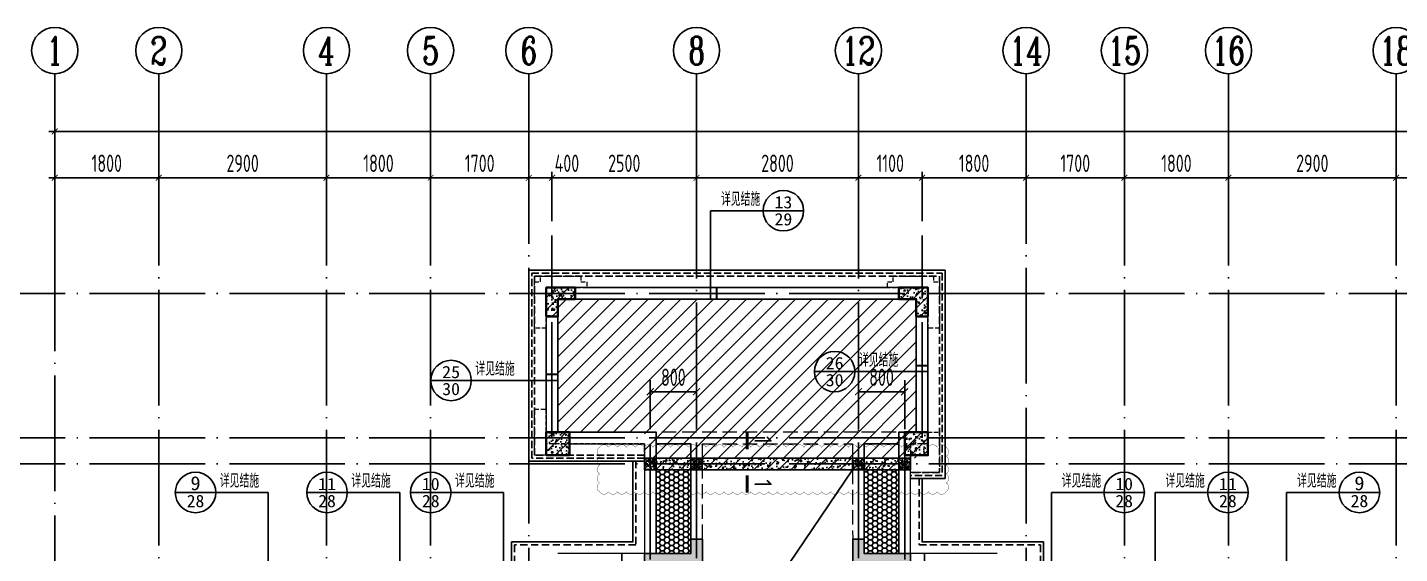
# Model space of a CAD drawing. Extents: x -668857 to 185752, y -270966 to 286822.
# Drawn here: x -205563 to -181832, y 137291 to 146391 of the extents above; entities that cross this region are included whole.
import ezdxf
from ezdxf.enums import TextEntityAlignment as Align

# ---------------------------------------------------------------- set-up
doc = ezdxf.new("R2010")
doc.units = 0
doc.header["$LTSCALE"] = 1000
for name, pattern in [('__DASH', [0.35, 0.25, -0.1]), ('DASH', [0.35, 0.25, -0.1]), ('DOTE', [2.42, 2, -0.2, 0.02, -0.2]), ('HIDDEN', [0.375, 0.25, -0.125])]:
    doc.linetypes.add(name, pattern=pattern)
doc.layers.get('0').update_dxf_attribs({"linetype": 'CONTINUOUS'})
doc.layers.get('DEFPOINTS').update_dxf_attribs({"linetype": 'CONTINUOUS'})
for name, color, linetype in [('A-AXIS', 1, 'CONTINUOUS'), ('A-DOTE', 10, 'DOTE'), ('AXIS_NUM', 7, 'CONTINUOUS'), ('DIM_IDEN', 67, 'CONTINUOUS'), ('HATCH', 8, 'CONTINUOUS'), ('PUB_TEXT', 2, 'CONTINUOUS'), ('ROOF', 183, 'CONTINUOUS'), ('S-B板填充', 251, 'CONTINUOUS'), ('S-B板边线', 2, 'CONTINUOUS'), ('S-B板配筋号', 7, 'CONTINUOUS'), ('S-L主梁线', 4, 'DASH'), ('S-Q墙填充', 252, 'CONTINUOUS'), ('S-Q墙实线', 6, 'CONTINUOUS'), ('S-Q墙标注', 3, 'CONTINUOUS'), ('S-Y一般标注', 3, 'CONTINUOUS'), ('S-Z柱填充', 252, 'CONTINUOUS'), ('S-Z柱实线', 6, 'CONTINUOUS'), ('S-构造柱', 212, 'CONTINUOUS'), ('THICK', 6, 'CONTINUOUS'), ('看线', 251, 'CONTINUOUS')]:
    doc.layers.add(name, color=color, linetype=linetype)
doc.layers.add('审图修改', color=2, linetype='CONTINUOUS', plot=False)
doc.layers.add('配箍校核', color=34, linetype='CONTINUOUS', plot=False)
doc.layers.add('平面-看线', color=45, linetype='CONTINUOUS', lineweight=15)
doc.styles.add('_TCH_AXIS', font='COMPLEX', dxfattribs={"bigfont": 'GBCBIG'})
doc.styles.add('_TCH_LABEL', font='simhei.ttf')
doc.styles.add('TSSD_Axis', font='complex.shx', dxfattribs={"width": 0.7, "bigfont": 'hztxt.shx'})
doc.styles.add('TSSD_DIMENSION', font='Tssdeng.shx', dxfattribs={"width": 0.7, "bigfont": 'tssdchn.shx'})
doc.styles.add('TSSD_Label', font='Tssdeng.shx', dxfattribs={"width": 0.7, "bigfont": 'hztxt.shx'})
doc.styles.add('TSSD_REIN', font='tssdeng.shx', dxfattribs={"width": 0.7, "height": 300, "bigfont": 'tssdchn.shx'})
doc.styles.add('结构文字', font='zstxt.shx', dxfattribs={"width": 0.7, "bigfont": 'zshz.shx'})
doc.dimstyles.new('STRUCK', dxfattribs={"dimtxt": 400, "dimasz": 121, "dimexe": 200, "dimexo": 150, "dimgap": 115, "dimtad": 1, "dimdec": 0, "dimdsep": 46, "dimtxsty": '结构文字', "dimblk": 'ARCHTICK', "dimcen": 400, "dimclrd": 3, "dimclre": 3, "dimclrt": 7, "dimadec": 0, "dimazin": 0, "dimtfac": 1, "dimtdec": 0, "dimtix": 1, "dimtmove": 2, "dimatfit": 3, "dimldrblk": '_DIMX', "dimfxl": 1, "dimtolj": 1, "dimtzin": 0, "dimarcsym": 0})
doc.dimstyles.new('TSSD_100_100', dxfattribs={"dimtxt": 300, "dimasz": 100, "dimexe": 100, "dimexo": 250, "dimgap": 100, "dimtad": 1, "dimdec": 0, "dimzin": 0, "dimdsep": 46, "dimtxsty": 'TSSD_DIMENSION', "dimblk": 'ARCHTICK', "dimcen": 0, "dimdle": 100, "dimclrt": 7, "dimadec": 0, "dimazin": 0, "dimtfac": 1, "dimtdec": 0, "dimtix": 1, "dimtmove": 2, "dimatfit": 3, "dimldrblk": 'ARCHTICK', "dimfxl": 1, "dimtolj": 1, "dimtzin": 0, "dimarcsym": 0})
pattern_1 = [(50, (46738.58, -83346.06), (215.17805, -18.82564), [22.5, -247.5]), (355, (46738.58, -83346.06), (-41.6254, 225.65764), [18, -198]), (100.4514, (46756.5, -83347.63), (173.55281, 206.83186), [19.12206, -210.34263]), (46.1842, (46738.58, -83286.06), (320.1723, -49.6557), [33.75, -371.25]), (96.6356, (46765.26, -83290.2), (280.3988, 292.23536), [28.6831, -315.5139]), (351.1842, (46738.58, -83286.06), (280.3986, 292.2356), [27, -297]), (21, (46768.58, -83301.06), (179.07212, -120.78567), [22.5, -247.5]), (326, (46768.58, -83301.06), (72.9946, 217.545), [18, -198]), (71.4514, (46783.5, -83311.13), (252.0668, 96.75915), [19.12206, -210.34263]), (37.5, (46738.58, -83346.06), (3.647957, 99.868156), [0, -195.6, 0, -201, 0, -198.75]), (7.5, (46738.58, -83346.06), (78.92086, 118.32351), [0, -114.6, 0, -191.1, 0, -75.75]), (327.5, (46671.68, -83346.06), (160.14673, -6.76646), [0, -75, 0, -234, 0, -310.5]), (317.5, (46641.68, -83346.06), (174.95585, 30.0315), [0, -97.5, 0, -155.4, 0, -220.5]), (45, (46738.58, -83346.06), (-106.06602, 106.06602), [])]

# ---------------------------------------------------------------- blocks, each defined once
blk = doc.blocks.new('ts_axno')
at = {"color": 0, "linetype": 'ByBlock', "lineweight": -2}
blk.add_circle((0, 0), 0.5, dxfattribs=at)
at = {"color": 0, "linetype": 'ByBlock', "lineweight": -2, "style": 'TSSD_Axis', "width": 0.7}
blk.add_attdef('A', text='', height=0.6, dxfattribs=at).set_placement((0, 0), align=Align.MIDDLE_CENTER)
blk = doc.blocks.new('_ArchTick')
at = {"color": 0, "linetype": 'ByBlock', "const_width": 0.15}
blk.add_lwpolyline([(-0.5, -0.5), (0.5, 0.5)], dxfattribs=at)
blk = doc.blocks.new('*D83')
at = {"layer": 'DEFPOINTS', "color": 0, "transparency": 16777216}
for p in [(6400, 22100), (4600, 21100), (6400, 21100)]:
    blk.add_point(p, dxfattribs=at)
at = {"layer": 'S-Y一般标注', "color": 0, "lineweight": -2, "transparency": 16777216}
for p, q in [((4500, 22100), (6500, 22100)), ((4600, 21350), (4600, 22200)), ((6400, 21350), (6400, 22200))]:
    blk.add_line(p, q, dxfattribs=at)
at = {"layer": 'S-Y一般标注', "color": 0, "lineweight": -2, "transparency": 16777216, "xscale": 100, "yscale": 100, "zscale": 100, "rotation": 180}
blk.add_blockref('_ArchTick', (4600, 22100), dxfattribs=at)
at = {"layer": 'S-Y一般标注', "color": 0, "lineweight": -2, "transparency": 16777216, "xscale": 100, "yscale": 100, "zscale": 100}
blk.add_blockref('_ArchTick', (6400, 22100), dxfattribs=at)
at = {"layer": 'S-Y一般标注', "color": 7, "transparency": 16777216, "insert": (5500, 22350), "char_height": 300, "attachment_point": 5, "style": 'TSSD_DIMENSION'}
blk.add_mtext('\\A1;1800', dxfattribs=at)
blk = doc.blocks.new('*D84')
at = {"layer": 'DEFPOINTS', "color": 0, "transparency": 16777216}
for p in [(9300, 22100), (6400, 21100), (9300, 21100)]:
    blk.add_point(p, dxfattribs=at)
at = {"layer": 'S-Y一般标注', "color": 0, "lineweight": -2, "transparency": 16777216}
for p, q in [((6300, 22100), (9400, 22100)), ((6400, 21350), (6400, 22200)), ((9300, 21350), (9300, 22200))]:
    blk.add_line(p, q, dxfattribs=at)
at = {"layer": 'S-Y一般标注', "color": 0, "lineweight": -2, "transparency": 16777216, "xscale": 100, "yscale": 100, "zscale": 100, "rotation": 180}
blk.add_blockref('_ArchTick', (6400, 22100), dxfattribs=at)
at = {"layer": 'S-Y一般标注', "color": 0, "lineweight": -2, "transparency": 16777216, "xscale": 100, "yscale": 100, "zscale": 100}
blk.add_blockref('_ArchTick', (9300, 22100), dxfattribs=at)
at = {"layer": 'S-Y一般标注', "color": 7, "transparency": 16777216, "insert": (7850, 22350), "char_height": 300, "attachment_point": 5, "style": 'TSSD_DIMENSION'}
blk.add_mtext('\\A1;2900', dxfattribs=at)
blk = doc.blocks.new('*D85')
at = {"layer": 'DEFPOINTS', "color": 0, "transparency": 16777216}
for p in [(11100, 22100), (9300, 21100), (11100, 21100)]:
    blk.add_point(p, dxfattribs=at)
at = {"layer": 'S-Y一般标注', "color": 0, "lineweight": -2, "transparency": 16777216}
for p, q in [((9200, 22100), (11200, 22100)), ((9300, 21350), (9300, 22200)), ((11100, 21350), (11100, 22200))]:
    blk.add_line(p, q, dxfattribs=at)
at = {"layer": 'S-Y一般标注', "color": 0, "lineweight": -2, "transparency": 16777216, "xscale": 100, "yscale": 100, "zscale": 100, "rotation": 180}
blk.add_blockref('_ArchTick', (9300, 22100), dxfattribs=at)
at = {"layer": 'S-Y一般标注', "color": 0, "lineweight": -2, "transparency": 16777216, "xscale": 100, "yscale": 100, "zscale": 100}
blk.add_blockref('_ArchTick', (11100, 22100), dxfattribs=at)
at = {"layer": 'S-Y一般标注', "color": 7, "transparency": 16777216, "insert": (10200, 22350), "char_height": 300, "attachment_point": 5, "style": 'TSSD_DIMENSION'}
blk.add_mtext('\\A1;1800', dxfattribs=at)
blk = doc.blocks.new('*D86')
at = {"layer": 'DEFPOINTS', "color": 0, "transparency": 16777216}
for p in [(12800, 22100), (11100, 21100), (12800, 21100)]:
    blk.add_point(p, dxfattribs=at)
at = {"layer": 'S-Y一般标注', "color": 0, "lineweight": -2, "transparency": 16777216}
for p, q in [((11000, 22100), (12900, 22100)), ((11100, 21350), (11100, 22200)), ((12800, 21350), (12800, 22200))]:
    blk.add_line(p, q, dxfattribs=at)
at = {"layer": 'S-Y一般标注', "color": 0, "lineweight": -2, "transparency": 16777216, "xscale": 100, "yscale": 100, "zscale": 100, "rotation": 180}
blk.add_blockref('_ArchTick', (11100, 22100), dxfattribs=at)
at = {"layer": 'S-Y一般标注', "color": 0, "lineweight": -2, "transparency": 16777216, "xscale": 100, "yscale": 100, "zscale": 100}
blk.add_blockref('_ArchTick', (12800, 22100), dxfattribs=at)
at = {"layer": 'S-Y一般标注', "color": 7, "transparency": 16777216, "insert": (11950, 22350), "char_height": 300, "attachment_point": 5, "style": 'TSSD_DIMENSION'}
blk.add_mtext('\\A1;1700', dxfattribs=at)
blk = doc.blocks.new('*D87')
at = {"layer": 'DEFPOINTS', "color": 0, "transparency": 16777216}
for p in [(13200, 22100), (12800, 21100), (13200, 21100)]:
    blk.add_point(p, dxfattribs=at)
at = {"layer": 'S-Y一般标注', "color": 0, "lineweight": -2, "transparency": 16777216}
for p, q in [((12700, 22100), (13300, 22100)), ((12800, 21350), (12800, 22200)), ((13200, 21350), (13200, 22200))]:
    blk.add_line(p, q, dxfattribs=at)
at = {"layer": 'S-Y一般标注', "color": 0, "lineweight": -2, "transparency": 16777216, "xscale": 100, "yscale": 100, "zscale": 100, "rotation": 180}
blk.add_blockref('_ArchTick', (12800, 22100), dxfattribs=at)
at = {"layer": 'S-Y一般标注', "color": 0, "lineweight": -2, "transparency": 16777216, "xscale": 100, "yscale": 100, "zscale": 100}
blk.add_blockref('_ArchTick', (13200, 22100), dxfattribs=at)
at = {"layer": 'S-Y一般标注', "color": 7, "transparency": 16777216, "insert": (13458, 22350), "char_height": 300, "attachment_point": 5, "style": 'TSSD_DIMENSION'}
blk.add_mtext('\\A1;400', dxfattribs=at)
blk = doc.blocks.new('*D88')
at = {"layer": 'DEFPOINTS', "color": 0, "transparency": 16777216}
for p in [(18500, 22100), (15700, 21100), (18500, 21100)]:
    blk.add_point(p, dxfattribs=at)
at = {"layer": 'S-Y一般标注', "color": 0, "lineweight": -2, "transparency": 16777216}
for p, q in [((15600, 22100), (18600, 22100)), ((15700, 21350), (15700, 22200)), ((18500, 21350), (18500, 22200))]:
    blk.add_line(p, q, dxfattribs=at)
at = {"layer": 'S-Y一般标注', "color": 0, "lineweight": -2, "transparency": 16777216, "xscale": 100, "yscale": 100, "zscale": 100, "rotation": 180}
blk.add_blockref('_ArchTick', (15700, 22100), dxfattribs=at)
at = {"layer": 'S-Y一般标注', "color": 0, "lineweight": -2, "transparency": 16777216, "xscale": 100, "yscale": 100, "zscale": 100}
blk.add_blockref('_ArchTick', (18500, 22100), dxfattribs=at)
at = {"layer": 'S-Y一般标注', "color": 7, "transparency": 16777216, "insert": (17100, 22350), "char_height": 300, "attachment_point": 5, "style": 'TSSD_DIMENSION'}
blk.add_mtext('\\A1;2800', dxfattribs=at)
blk = doc.blocks.new('*D89')
at = {"layer": 'DEFPOINTS', "color": 0, "transparency": 16777216}
for p in [(19600, 22100), (18500, 21100), (19600, 21100)]:
    blk.add_point(p, dxfattribs=at)
at = {"layer": 'S-Y一般标注', "color": 0, "lineweight": -2, "transparency": 16777216}
for p, q in [((18400, 22100), (19700, 22100)), ((18500, 21350), (18500, 22200)), ((19600, 21350), (19600, 22200))]:
    blk.add_line(p, q, dxfattribs=at)
at = {"layer": 'S-Y一般标注', "color": 0, "lineweight": -2, "transparency": 16777216, "xscale": 100, "yscale": 100, "zscale": 100, "rotation": 180}
blk.add_blockref('_ArchTick', (18500, 22100), dxfattribs=at)
at = {"layer": 'S-Y一般标注', "color": 0, "lineweight": -2, "transparency": 16777216, "xscale": 100, "yscale": 100, "zscale": 100}
blk.add_blockref('_ArchTick', (19600, 22100), dxfattribs=at)
at = {"layer": 'S-Y一般标注', "color": 7, "transparency": 16777216, "insert": (19050, 22350), "char_height": 300, "attachment_point": 5, "style": 'TSSD_DIMENSION'}
blk.add_mtext('\\A1;1100', dxfattribs=at)
blk = doc.blocks.new('*D90')
at = {"layer": 'DEFPOINTS', "color": 0, "transparency": 16777216}
for p in [(23100, 22100), (21400, 21100), (23100, 21100)]:
    blk.add_point(p, dxfattribs=at)
at = {"layer": 'S-Y一般标注', "color": 0, "lineweight": -2, "transparency": 16777216}
for p, q in [((21300, 22100), (23200, 22100)), ((21400, 21350), (21400, 22200)), ((23100, 21350), (23100, 22200))]:
    blk.add_line(p, q, dxfattribs=at)
at = {"layer": 'S-Y一般标注', "color": 0, "lineweight": -2, "transparency": 16777216, "xscale": 100, "yscale": 100, "zscale": 100, "rotation": 180}
blk.add_blockref('_ArchTick', (21400, 22100), dxfattribs=at)
at = {"layer": 'S-Y一般标注', "color": 0, "lineweight": -2, "transparency": 16777216, "xscale": 100, "yscale": 100, "zscale": 100}
blk.add_blockref('_ArchTick', (23100, 22100), dxfattribs=at)
at = {"layer": 'S-Y一般标注', "color": 7, "transparency": 16777216, "insert": (22250, 22350), "char_height": 300, "attachment_point": 5, "style": 'TSSD_DIMENSION'}
blk.add_mtext('\\A1;1700', dxfattribs=at)
blk = doc.blocks.new('*D91')
at = {"layer": 'DEFPOINTS', "color": 0, "transparency": 16777216}
for p in [(24900, 22100), (23100, 21100), (24900, 21100)]:
    blk.add_point(p, dxfattribs=at)
at = {"layer": 'S-Y一般标注', "color": 0, "lineweight": -2, "transparency": 16777216}
for p, q in [((23000, 22100), (25000, 22100)), ((23100, 21350), (23100, 22200)), ((24900, 21350), (24900, 22200))]:
    blk.add_line(p, q, dxfattribs=at)
at = {"layer": 'S-Y一般标注', "color": 0, "lineweight": -2, "transparency": 16777216, "xscale": 100, "yscale": 100, "zscale": 100, "rotation": 180}
blk.add_blockref('_ArchTick', (23100, 22100), dxfattribs=at)
at = {"layer": 'S-Y一般标注', "color": 0, "lineweight": -2, "transparency": 16777216, "xscale": 100, "yscale": 100, "zscale": 100}
blk.add_blockref('_ArchTick', (24900, 22100), dxfattribs=at)
at = {"layer": 'S-Y一般标注', "color": 7, "transparency": 16777216, "insert": (24000, 22350), "char_height": 300, "attachment_point": 5, "style": 'TSSD_DIMENSION'}
blk.add_mtext('\\A1;1800', dxfattribs=at)
blk = doc.blocks.new('*D92')
at = {"layer": 'DEFPOINTS', "color": 0, "transparency": 16777216}
for p in [(27800, 22100), (24900, 21100), (27800, 21100)]:
    blk.add_point(p, dxfattribs=at)
at = {"layer": 'S-Y一般标注', "color": 0, "lineweight": -2, "transparency": 16777216}
for p, q in [((24800, 22100), (27900, 22100)), ((24900, 21350), (24900, 22200)), ((27800, 21350), (27800, 22200))]:
    blk.add_line(p, q, dxfattribs=at)
at = {"layer": 'S-Y一般标注', "color": 0, "lineweight": -2, "transparency": 16777216, "xscale": 100, "yscale": 100, "zscale": 100, "rotation": 180}
blk.add_blockref('_ArchTick', (24900, 22100), dxfattribs=at)
at = {"layer": 'S-Y一般标注', "color": 0, "lineweight": -2, "transparency": 16777216, "xscale": 100, "yscale": 100, "zscale": 100}
blk.add_blockref('_ArchTick', (27800, 22100), dxfattribs=at)
at = {"layer": 'S-Y一般标注', "color": 7, "transparency": 16777216, "insert": (26350, 22350), "char_height": 300, "attachment_point": 5, "style": 'TSSD_DIMENSION'}
blk.add_mtext('\\A1;2900', dxfattribs=at)
blk = doc.blocks.new('*D93')
at = {"layer": 'DEFPOINTS', "color": 0, "transparency": 16777216}
for p in [(29600, 22100), (27800, 21100), (29600, 21100)]:
    blk.add_point(p, dxfattribs=at)
at = {"layer": 'S-Y一般标注', "color": 0, "lineweight": -2, "transparency": 16777216}
for p, q in [((27700, 22100), (29700, 22100)), ((27800, 21350), (27800, 22200)), ((29600, 21350), (29600, 22200))]:
    blk.add_line(p, q, dxfattribs=at)
at = {"layer": 'S-Y一般标注', "color": 0, "lineweight": -2, "transparency": 16777216, "xscale": 100, "yscale": 100, "zscale": 100, "rotation": 180}
blk.add_blockref('_ArchTick', (27800, 22100), dxfattribs=at)
at = {"layer": 'S-Y一般标注', "color": 0, "lineweight": -2, "transparency": 16777216, "xscale": 100, "yscale": 100, "zscale": 100}
blk.add_blockref('_ArchTick', (29600, 22100), dxfattribs=at)
at = {"layer": 'S-Y一般标注', "color": 7, "transparency": 16777216, "insert": (28700, 22350), "char_height": 300, "attachment_point": 5, "style": 'TSSD_DIMENSION'}
blk.add_mtext('\\A1;1800', dxfattribs=at)
blk = doc.blocks.new('*D105')
at = {"layer": 'DEFPOINTS', "color": 0, "transparency": 16777216}
for p in [(54600, 22900), (4600, 21100), (54600, 21100)]:
    blk.add_point(p, dxfattribs=at)
at = {"layer": 'S-Y一般标注', "color": 0, "lineweight": -2, "transparency": 16777216}
for p, q in [((4500, 22900), (54700, 22900)), ((4600, 21350), (4600, 23000)), ((54600, 21350), (54600, 23000))]:
    blk.add_line(p, q, dxfattribs=at)
at = {"layer": 'S-Y一般标注', "color": 0, "lineweight": -2, "transparency": 16777216, "xscale": 100, "yscale": 100, "zscale": 100, "rotation": 180}
blk.add_blockref('_ArchTick', (4600, 22900), dxfattribs=at)
at = {"layer": 'S-Y一般标注', "color": 0, "lineweight": -2, "transparency": 16777216, "xscale": 100, "yscale": 100, "zscale": 100}
blk.add_blockref('_ArchTick', (54600, 22900), dxfattribs=at)
at = {"layer": 'S-Y一般标注', "color": 7, "transparency": 16777216, "insert": (29600, 23150), "char_height": 300, "attachment_point": 5, "style": 'TSSD_DIMENSION'}
blk.add_mtext('\\A1;50000', dxfattribs=at)
blk = doc.blocks.new('*D118')
at = {"layer": 'DEFPOINTS', "color": 0, "transparency": 16777216}
for p in [(15700, 22100), (13200, 21100), (15700, 21100)]:
    blk.add_point(p, dxfattribs=at)
at = {"layer": 'S-Y一般标注', "color": 0, "lineweight": -2, "transparency": 16777216}
for p, q in [((13100, 22100), (15800, 22100)), ((13200, 21350), (13200, 22200)), ((15700, 21350), (15700, 22200))]:
    blk.add_line(p, q, dxfattribs=at)
at = {"layer": 'S-Y一般标注', "color": 0, "lineweight": -2, "transparency": 16777216, "xscale": 100, "yscale": 100, "zscale": 100, "rotation": 180}
blk.add_blockref('_ArchTick', (13200, 22100), dxfattribs=at)
at = {"layer": 'S-Y一般标注', "color": 0, "lineweight": -2, "transparency": 16777216, "xscale": 100, "yscale": 100, "zscale": 100}
blk.add_blockref('_ArchTick', (15700, 22100), dxfattribs=at)
at = {"layer": 'S-Y一般标注', "color": 7, "transparency": 16777216, "insert": (14450, 22350), "char_height": 300, "attachment_point": 5, "style": 'TSSD_DIMENSION'}
blk.add_mtext('\\A1;2500', dxfattribs=at)
blk = doc.blocks.new('*D119')
at = {"layer": 'DEFPOINTS', "color": 0, "transparency": 16777216}
for p in [(21400, 22100), (19600, 21100), (21400, 21100)]:
    blk.add_point(p, dxfattribs=at)
at = {"layer": 'S-Y一般标注', "color": 0, "lineweight": -2, "transparency": 16777216}
for p, q in [((19500, 22100), (21500, 22100)), ((19600, 21350), (19600, 22200)), ((21400, 21350), (21400, 22200))]:
    blk.add_line(p, q, dxfattribs=at)
at = {"layer": 'S-Y一般标注', "color": 0, "lineweight": -2, "transparency": 16777216, "xscale": 100, "yscale": 100, "zscale": 100, "rotation": 180}
blk.add_blockref('_ArchTick', (19600, 22100), dxfattribs=at)
at = {"layer": 'S-Y一般标注', "color": 0, "lineweight": -2, "transparency": 16777216, "xscale": 100, "yscale": 100, "zscale": 100}
blk.add_blockref('_ArchTick', (21400, 22100), dxfattribs=at)
at = {"layer": 'S-Y一般标注', "color": 7, "transparency": 16777216, "insert": (20500, 22350), "char_height": 300, "attachment_point": 5, "style": 'TSSD_DIMENSION'}
blk.add_mtext('\\A1;1800', dxfattribs=at)
blk = doc.blocks.new('20210729.03492876')
at = {"layer": 'ROOF', "ltscale": 0.8}
for points in [[(10500, 13200), (8500, 13200), (8500, 16500), (15700, 16500), (15700, 12900), (15100, 12900)], [(10700, 13250), (10700, 13700), (9000, 13700), (9000, 16000), (15200, 16000), (15200, 13700), (14900, 13700), (14900, 13250)]]:
    blk.add_lwpolyline(points, dxfattribs=at)
at = {"layer": 'ROOF', "linetype": '__DASH', "ltscale": 0.5}
for points in [[(10500, 13250), (8550, 13250), (8550, 16450), (15650, 16450), (15650, 12950), (15100, 12950)], [(10500, 13300), (8600, 13300), (8600, 16400), (15600, 16400), (15600, 13000), (15100, 13000)]]:
    blk.add_lwpolyline(points, dxfattribs=at)
at = {"layer": '平面-看线', "linetype": 'DASH', "ltscale": 0.3}
for points in [[(10500, 13250), (10500, 13500), (9200, 13500), (9200, 13300), (8600, 13300), (8600, 14100), (8800, 14100), (8800, 15500), (8600, 15500), (8600, 16300), (8700, 16300), (8700, 16400), (8990, 16400), (8990, 16400), (9110, 16400), (9110, 16400), (9400, 16400), (9400, 16300), (9500, 16300), (9500, 16200), (14700, 16200), (14700, 16300), (14800, 16300), (14800, 16400), (15090, 16400), (15090, 16400), (15210, 16400), (15210, 16400), (15500, 16400), (15500, 16300), (15600, 16300), (15600, 15500), (15400, 15500), (15400, 13700), (15600, 13700), (15600, 13000), (15100, 13000)], [(10500, 13250), (10500, 13500), (8800, 13500), (8800, 16200), (15400, 16200), (15400, 13500), (15100, 13500), (15100, 13250)]]:
    blk.add_lwpolyline(points, dxfattribs=at)
at = {"layer": '看线', "color": 201}
for points in [[(10300, 13200), (10300, 11800), (8200, 11800), (8200, 11000), (1800, 11000), (1800, 10000), (0, 10000), (0, 1500), (2850, 1500)], [(15300, 12900), (15300, 11800), (17400, 11800), (17400, 11000), (23800, 11000), (23800, 11000), (25300, 11000)]]:
    blk.add_lwpolyline(points, dxfattribs=at)
at = {"layer": '看线', "color": 201, "linetype": 'HIDDEN', "ltscale": 0.5}
for points in [[(10350, 13200), (10350, 11750), (8250, 11750), (8250, 10950), (1850, 10950), (1850, 9950), (50, 9950), (50, 1550), (2900, 1550)], [(15250, 12900), (15250, 11750), (17350, 11750), (17350, 10950), (23750, 10950), (23750, 10950), (25300, 10950)]]:
    blk.add_lwpolyline(points, dxfattribs=at)
blk = doc.blocks.new('20210807.15313138')
at = {"layer": 'S-Q墙填充'}
h = blk.add_hatch(color=252, dxfattribs=at)
h.dxf.hatch_style = 1
h.paths.add_polyline_path([(72216, 67840), (72216, 68190), (72016, 68190), (72016, 67940), (71216, 67940), (71216, 67740), (72016, 67740), (72016, 66540), (72216, 66540)])
h = blk.add_hatch(color=252, dxfattribs=at)
h.dxf.hatch_style = 1
h.paths.add_polyline_path([(74816, 67840), (74816, 66540), (75016, 66540), (75016, 67740), (75815, 67740), (75815, 67940), (75016, 67940), (75016, 68190), (74816, 68190)])
at = {"layer": 'S-Z柱填充'}
h = blk.add_hatch(dxfattribs=at)
h.set_pattern_fill('ARMORED', color=256, scale=30, style=0)
h.set_pattern_definition(pattern_1)
h.paths.add_polyline_path([(70016, 72540), (69516, 72540), (69516, 72040), (69716, 72040), (69716, 72340), (70016, 72340)])
h = blk.add_hatch(dxfattribs=at)
h.set_pattern_fill('ARMORED', color=256, scale=30, style=0)
h.set_pattern_definition(pattern_1)
h.paths.add_polyline_path([(75616, 72540), (76116, 72540), (76116, 72040), (75916, 72040), (75916, 72340), (75616, 72340)])
h = blk.add_hatch(dxfattribs=at)
h.set_pattern_fill('ARMORED', color=256, scale=30, style=0)
h.set_pattern_definition([(50, (-309892.94, 38050.78), (215.178055, -18.82564), [22.5, -247.5]), (355, (-309892.94, 38050.78), (-41.6254, 225.65764), [18, -198]), (100.4514, (-309875.01, 38049.2), (173.55281, 206.83186), [19.12206, -210.34263]), (46.1842, (-309892.94, 38110.78), (320.17231, -49.6557), [33.75, -371.25]), (96.6356, (-309866.26, 38106.64), (280.3988, 292.23536), [28.6831, -315.5139]), (351.1842, (-309892.94, 38110.78), (280.39858, 292.23558), [27, -297]), (21, (-309862.94, 38095.78), (179.072116, -120.78567), [22.5, -247.5]), (326, (-309862.94, 38095.78), (72.9946, 217.54501), [18, -198]), (71.4514, (-309848.02, 38085.71), (252.06679, 96.75915), [19.12206, -210.34263]), (37.5, (-309892.945, 38050.78), (3.647957, 99.868156), [0, -195.6, 0, -201, 0, -198.75]), (7.5, (-309892.94, 38050.78), (78.92086, 118.323514), [0, -114.6, 0, -191.1, 0, -75.75]), (327.5, (-309959.845, 38050.78), (160.146731, -6.766462), [0, -75, 0, -234, 0, -310.5]), (317.5, (-309989.84, 38050.78), (174.95585, 30.031495), [0, -97.5, 0, -155.4, 0, -220.5]), (45, (-309892.94, 38050.78), (-106.06602, 106.06602), [])])
h.paths.add_polyline_path([(69916, 70040), (69516, 70040), (69516, 69640), (69916, 69640)])
h = blk.add_hatch(dxfattribs=at)
h.set_pattern_fill('ARMORED', color=256, scale=30, style=0)
h.set_pattern_definition([(50, (-309892.94, 38050.78), (215.178055, -18.82564), [22.5, -247.5]), (355, (-309892.94, 38050.78), (-41.6254, 225.65764), [18, -198]), (100.4514, (-309875.01, 38049.21), (173.55281, 206.83186), [19.12206, -210.34263]), (46.1842, (-309892.94, 38110.78), (320.17231, -49.6557), [33.75, -371.25]), (96.6356, (-309866.26, 38106.64), (280.3988, 292.23536), [28.6831, -315.5139]), (351.1842, (-309892.94, 38110.78), (280.39858, 292.23558), [27, -297]), (21, (-309862.94, 38095.78), (179.072116, -120.78567), [22.5, -247.5]), (326, (-309862.94, 38095.78), (72.9946, 217.54501), [18, -198]), (71.4514, (-309848.02, 38085.71), (252.06679, 96.75915), [19.12206, -210.34263]), (37.5, (-309892.945, 38050.78), (3.647957, 99.868156), [0, -195.6, 0, -201, 0, -198.75]), (7.5, (-309892.94, 38050.78), (78.92086, 118.323514), [0, -114.6, 0, -191.1, 0, -75.75]), (327.5, (-309959.845, 38050.78), (160.146731, -6.766462), [0, -75, 0, -234, 0, -310.5]), (317.5, (-309989.84, 38050.78), (174.95585, 30.031495), [0, -97.5, 0, -155.4, 0, -220.5]), (45, (-309892.94, 38050.78), (-106.06602, 106.06602), [])])
h.paths.add_polyline_path([(76116, 70040), (75716, 70040), (75716, 69640), (76116, 69640)])
at = {"layer": 'S-L主梁线', "linetype": 'ByBlock', "lineweight": 18}
for p, q in [((75616, 72540), (70016, 72540)), ((69516, 72040), (69516, 70040)), ((76116, 70040), (76116, 72040)), ((69916, 69840), (71215, 69840)), ((71215, 69840), (71216, 67940)), ((72016, 69590), (71415, 69589)), ((74815, 69590), (72216, 69590)), ((75615, 69590), (75015, 69590)), ((75815, 67940), (75815, 69640)), ((75816, 69590), (75815, 69590)), ((71216, 67940), (69716, 67940)), ((77316, 67940), (75815, 67940))]:
    blk.add_line(p, q, dxfattribs=at)
at = {"layer": 'S-L主梁线', "linetype": 'DASH', "lineweight": 18}
for p, q in [((70016, 72340), (75616, 72340)), ((69716, 70040), (69716, 72040)), ((75916, 72040), (75916, 70040)), ((71315, 70040), (69916, 70040)), ((72116, 70040), (71315, 70040)), ((74915, 70040), (72116, 70040)), ((75916, 70040), (74915, 70040)), ((71415, 69589), (71415, 69840)), ((71415, 69840), (72016, 69840)), ((72016, 69840), (72016, 69590)), ((72216, 69590), (72216, 69840)), ((72216, 69840), (74815, 69840)), ((74815, 69840), (74815, 69590)), ((75015, 69590), (75015, 69840)), ((75015, 69840), (75615, 69840)), ((75615, 69840), (75615, 69590)), ((71415, 69389), (72016, 69390)), ((71416, 67940), (71415, 69389)), ((72016, 69390), (72016, 68190)), ((72216, 68190), (72216, 69390)), ((72216, 69390), (74815, 69390)), ((74815, 69390), (74816, 68190)), ((75015, 69390), (75616, 69390)), ((75016, 68190), (75015, 69390)), ((75615, 69390), (75615, 67940))]:
    blk.add_line(p, q, dxfattribs=at)
at = {"layer": 'S-Q墙实线'}
blk.add_lwpolyline([(72216, 67840), (72216, 68190), (72016, 68190), (72016, 67940), (71216, 67940), (71216, 67740), (72016, 67740), (72016, 66540), (72216, 66540), (72216, 67840)], dxfattribs=at)
blk.add_lwpolyline([(74816, 67840), (74816, 66540), (75016, 66540), (75016, 67740), (75815, 67740), (75815, 67940), (75016, 67940), (75016, 68190), (74816, 68190)], close=True, dxfattribs=at)
at = {"layer": 'S-Z柱实线', "lineweight": 35}
for points in [[(70016, 72540), (69516, 72540), (69516, 72040), (69716, 72040), (69716, 72340), (70016, 72340), (70016, 72540)], [(75616, 72540), (76116, 72540), (76116, 72040), (75916, 72040), (75916, 72340), (75616, 72340), (75616, 72540)]]:
    blk.add_lwpolyline(points, dxfattribs=at)
for points in [[(69916, 70040), (69516, 70040), (69516, 69640), (69916, 69640)], [(76116, 70040), (75716, 70040), (75716, 69640), (76116, 69640)]]:
    blk.add_lwpolyline(points, close=True, dxfattribs=at)
blk = doc.blocks.new('20210730.02141516')
at = {"layer": 'S-构造柱'}
h = blk.add_hatch(dxfattribs=at)
h.set_pattern_fill('ARMORED', color=256, scale=15, angle=-90, style=0)
h.set_pattern_definition([(320, (-154189.41, 3278673.45), (-9.4128202, -107.5890274), [11.25, -123.75]), (265, (-154189.41, 3278673.45), (112.82882, 20.8127), [9, -99]), (10.4514, (-154190.19, 3278664.49), (103.4159313, -86.7764073), [9.5610285, -105.1713168]), (316.1842, (-154159.41, 3278673.45), (-24.827852, -160.0861573), [16.875, -185.625]), (6.6356, (-154161.48, 3278660.11), (146.117681, -140.199406), [14.341543, -157.75695]), (261.1842, (-154159.41, 3278673.45), (146.11779, -140.199292), [13.5, -148.5]), (291, (-154166.91, 3278658.45), (-60.3928336, -89.5360578), [11.25, -123.75]), (236, (-154166.91, 3278658.45), (108.7725068, -36.4972998), [9, -99]), (341.4514, (-154171.94, 3278650.99), (48.3795745, -126.0333943), [9.5610285, -105.1713168]), (307.5, (-154189.41, 3278673.454), (49.93407807, -1.8239783), [0, -97.8, 0, -100.5, 0, -99.375]), (277.5, (-154189.41, 3278673.454), (59.1617568, -39.4604306), [0, -57.3, 0, -95.55, 0, -37.875]), (237.5, (-154189.41, 3278706.904), (-3.38323076, -80.07336543), [0, -37.5, 0, -117, 0, -155.25]), (227.5, (-154189.41, 3278721.904), (15.0157473, -87.4779254), [0, -48.75, 0, -77.7, 0, -110.25]), (315, (-154189.41, 3278673.454), (53.0330086, 53.0330086), [])])
h.paths.add_polyline_path([(200, 200), (200, 0), (0, 0), (0, 200)])
blk.add_lwpolyline([(200, 200), (200, 0), (0, 0), (0, 200)], close=True, dxfattribs=at)
blk = doc.blocks.new('20210809.18285270')
at = {"layer": 'ROOF', "rotation": 359.9999999538236}
for p in [(10300, 12550), (11100, 12550), (13900, 12550), (14700, 12550)]:
    blk.add_blockref('20210730.02141516', p, dxfattribs=at)
blk = doc.blocks.new('*D2839')
at = {"layer": 'DEFPOINTS', "color": 0, "transparency": 16777216}
for p in [(-193991, 140091), (-194791, 139291), (-193991, 139291)]:
    blk.add_point(p, dxfattribs=at)
at = {"layer": 'S-Q墙标注', "color": 3, "lineweight": -2, "transparency": 16777216}
for p, q in [((-194791, 139441), (-194791, 140291)), ((-193991, 139441), (-193991, 140291)), ((-194791, 140091), (-193991, 140091))]:
    blk.add_line(p, q, dxfattribs=at)
at = {"layer": 'S-Q墙标注', "color": 3, "lineweight": -2, "transparency": 16777216, "xscale": 121, "yscale": 121, "zscale": 121, "rotation": 180}
blk.add_blockref('_ArchTick', (-194791, 140091), dxfattribs=at)
at = {"layer": 'S-Q墙标注', "color": 3, "lineweight": -2, "transparency": 16777216, "xscale": 121, "yscale": 121, "zscale": 121}
blk.add_blockref('_ArchTick', (-193991, 140091), dxfattribs=at)
at = {"layer": 'S-Q墙标注', "color": 7, "transparency": 16777216, "insert": (-194391, 140341), "char_height": 300, "attachment_point": 5, "style": 'TSSD_REIN'}
blk.add_mtext('\\A1;800', dxfattribs=at)
blk = doc.blocks.new('_DIMX')
blk.add_line((-150, 0), (150, 0))
at = {"const_width": 50}
blk.add_lwpolyline([(-70, -70), (70, 70)], dxfattribs=at)
blk = doc.blocks.new('*D2840')
at = {"layer": 'DEFPOINTS', "color": 0, "transparency": 16777216}
for p in [(-190391, 140091), (-191191, 139291), (-190391, 139291)]:
    blk.add_point(p, dxfattribs=at)
at = {"layer": 'S-Q墙标注', "color": 3, "lineweight": -2, "transparency": 16777216}
for p, q in [((-191191, 139441), (-191191, 140291)), ((-190391, 139441), (-190391, 140291)), ((-191191, 140091), (-190391, 140091))]:
    blk.add_line(p, q, dxfattribs=at)
at = {"layer": 'S-Q墙标注', "color": 3, "lineweight": -2, "transparency": 16777216, "xscale": 121, "yscale": 121, "zscale": 121, "rotation": 180}
blk.add_blockref('_ArchTick', (-191191, 140091), dxfattribs=at)
at = {"layer": 'S-Q墙标注', "color": 3, "lineweight": -2, "transparency": 16777216, "xscale": 121, "yscale": 121, "zscale": 121}
blk.add_blockref('_ArchTick', (-190391, 140091), dxfattribs=at)
at = {"layer": 'S-Q墙标注', "color": 7, "transparency": 16777216, "insert": (-190791, 140341), "char_height": 300, "attachment_point": 5, "style": 'TSSD_REIN'}
blk.add_mtext('\\A1;800', dxfattribs=at)
blk = doc.blocks.new('20210811.10154474')
at = {"layer": 'DIM_IDEN'}
for p, q in [((11690, 18335), (12599, 18335)), ((11690, 16805), (11690, 18335)), ((13299, 18335), (12599, 18335)), ((14186, 15552), (13486, 15552)), ((15030, 15552), (14186, 15552)), ((15447, 15552), (15030, 15552)), ((7552, 15398), (6852, 15398)), ((8321, 15398), (7552, 15398)), ((9047, 15398), (8321, 15398)), ((3132, 13461), (2432, 13461)), ((4041, 13461), (3132, 13461)), ((4041, 11405), (4041, 13461)), ((5407, 13461), (4707, 13461)), ((6316, 13461), (5407, 13461)), ((6316, 11405), (6316, 13461)), ((7201, 13461), (6501, 13461)), ((8110, 13461), (7201, 13461)), ((8110, 11405), (8110, 13461)), ((17584, 13461), (18493, 13461)), ((17584, 11405), (17584, 13461)), ((19193, 13461), (18493, 13461)), ((19378, 13461), (20287, 13461)), ((19378, 11405), (19378, 13461)), ((20987, 13461), (20287, 13461)), ((21653, 13461), (22562, 13461)), ((21653, 11405), (21653, 13461)), ((23262, 13461), (22562, 13461))]:
    blk.add_line(p, q, dxfattribs=at)
for points, const_width in [([(11795, 16805), (11795, 17005)], 35), ([(15447, 15657), (15247, 15657)], 35), ([(9047, 15503), (8847, 15503)], 35), ([(10155, 12405), (10155, 12262)], 25), ([(15389, 12405), (15389, 12262)], 25)]:
    blk.add_lwpolyline(points, dxfattribs=dict(at, const_width=const_width))
for centre in [(12949, 18335), (13836, 15552), (7202, 15398), (2782, 13461), (5057, 13461), (6851, 13461), (18843, 13461), (20637, 13461), (22912, 13461)]:
    blk.add_circle(centre, 350, dxfattribs=at)
at = {"layer": 'PUB_TEXT', "style": '_TCH_AXIS'}
for p in [(11869, 18418), (7622, 15482), (14256, 15635), (3202, 13545), (5477, 13545), (7271, 13545), (17763, 13545), (19557, 13545), (21833, 13545)]:
    blk.add_text('详见结施', height=236.3, dxfattribs=at).set_placement(p)
at = {"layer": 'PUB_TEXT', "style": '_TCH_LABEL'}
for s, height, width, p, p2 in [('13', 212.7, 1.00565, (12795, 18375), (13103, 18375)), ('29', 212.7, 1.00565, (12795, 18081), (13103, 18081)), ('26', 212.3, 1.011364, (13681, 15593), (13990, 15593)), ('25', 211.6, 1.022989, (7046, 15439), (7358, 15439)), ('30', 212.7, 1.00565, (13682, 15299), (13989, 15299)), ('30', 212.7, 1.00565, (7048, 15145), (7356, 15145)), ('9', 242, 1.011364, (2694, 13500), (2870, 13500)), ('11', 210.8, 1.034884, (4900, 13502), (5214, 13502)), ('10', 213.8, 0.988889, (6699, 13502), (7003, 13502)), ('10', 213.8, 0.988889, (18691, 13502), (18995, 13502)), ('11', 210.8, 1.034884, (20480, 13502), (20794, 13502)), ('9', 242, 1.011364, (22824, 13500), (23000, 13500)), ('28', 213.8, 0.988889, (2630, 13207), (2934, 13207)), ('28', 213.8, 0.988889, (4905, 13207), (5209, 13207)), ('28', 213.8, 0.988889, (6699, 13207), (7003, 13207)), ('28', 213.8, 0.988889, (18691, 13207), (18995, 13207)), ('28', 213.8, 0.988889, (20485, 13207), (20789, 13207)), ('28', 213.8, 0.988889, (22760, 13207), (23064, 13207))]:
    blk.add_text(s, height=height, dxfattribs=dict(at, width=width)).set_placement(p, p2, align=Align.FIT)
blk = doc.blocks.new('20210726.16350016')
at = {"layer": 'A-AXIS'}
for p, q in [((4600, 21100), (4600, 23900)), ((6400, 21100), (6400, 23900)), ((9300, 21100), (9300, 23900)), ((11100, 21100), (11100, 23900)), ((12800, 21100), (12800, 23900)), ((15700, 21100), (15700, 23900)), ((18500, 21100), (18500, 23900)), ((21400, 21100), (21400, 23900)), ((23100, 21100), (23100, 23900)), ((24900, 21100), (24900, 23900)), ((27800, 21100), (27800, 23900))]:
    blk.add_line(p, q, dxfattribs=at)
at = {"layer": 'A-DOTE'}
for p, q in [((4600, 21100), (4600, 3600)), ((6400, 10900), (6400, 21100)), ((9300, 10900), (9300, 21100)), ((11100, 10900), (11100, 21100)), ((12800, 13700), (12800, 21100)), ((13200, 17600), (13200, 21100)), ((15700, 13100.3), (15700, 21100)), ((18500, 13100.3), (18500, 21100)), ((19600, 17600), (19600, 21100)), ((21400, 13700), (21400, 21100)), ((23100, 10900), (23100, 21100)), ((24900, 10900), (24900, 21100)), ((27800, 10900), (27800, 21100)), ((55600, 20100), (3600, 20100)), ((55600, 17600), (3600, 17600)), ((14900, 15500), (14900, 17600)), ((19300, 15500), (19300, 17600)), ((55600, 17150), (3600, 17150))]:
    blk.add_line(p, q, dxfattribs=at)
at = {"layer": 'A-AXIS'}
ref = blk.add_blockref('ts_axno', (4600, 24300), dxfattribs=dict(at, xscale=800, yscale=800, zscale=800))
ref.add_attrib('1', '1', dxfattribs={"layer": 'AXIS_NUM', "height": 480, "style": 'TSSD_Axis', "width": 0.7}).set_placement((4600, 24300), align=Align.MIDDLE_CENTER)
ref = blk.add_blockref('ts_axno', (6400, 24300), dxfattribs=dict(at, xscale=800, yscale=800, zscale=800))
ref.add_attrib('2', '2', dxfattribs={"layer": 'AXIS_NUM', "height": 480, "style": 'TSSD_Axis', "width": 0.7}).set_placement((6400, 24300), align=Align.MIDDLE_CENTER)
ref = blk.add_blockref('ts_axno', (9300, 24300), dxfattribs=dict(at, xscale=800, yscale=800, zscale=800))
ref.add_attrib('3', '4', dxfattribs={"layer": 'AXIS_NUM', "height": 480, "style": 'TSSD_Axis', "width": 0.7}).set_placement((9300, 24300), align=Align.MIDDLE_CENTER)
ref = blk.add_blockref('ts_axno', (11100, 24300), dxfattribs=dict(at, xscale=800, yscale=800, zscale=800))
ref.add_attrib('4', '5', dxfattribs={"layer": 'AXIS_NUM', "height": 480, "style": 'TSSD_Axis', "width": 0.7}).set_placement((11100, 24300), align=Align.MIDDLE_CENTER)
ref = blk.add_blockref('ts_axno', (12800, 24300), dxfattribs=dict(at, xscale=800, yscale=800, zscale=800))
ref.add_attrib('5', '6', dxfattribs={"layer": 'AXIS_NUM', "height": 480, "style": 'TSSD_Axis', "width": 0.7}).set_placement((12800, 24300), align=Align.MIDDLE_CENTER)
ref = blk.add_blockref('ts_axno', (15700, 24300), dxfattribs=dict(at, xscale=800, yscale=800, zscale=800))
ref.add_attrib('6', '8', dxfattribs={"layer": 'AXIS_NUM', "height": 480, "style": 'TSSD_Axis', "width": 0.7}).set_placement((15700, 24300), align=Align.MIDDLE_CENTER)
ref = blk.add_blockref('ts_axno', (18500, 24300), dxfattribs=dict(at, xscale=800, yscale=800, zscale=800))
ref.add_attrib('7', '12', dxfattribs={"layer": 'AXIS_NUM', "height": 480, "style": 'TSSD_Axis', "width": 0.7}).set_placement((18500, 24300), align=Align.MIDDLE_CENTER)
ref = blk.add_blockref('ts_axno', (21400, 24300), dxfattribs=dict(at, xscale=800, yscale=800, zscale=800))
ref.add_attrib('8', '14', dxfattribs={"layer": 'AXIS_NUM', "height": 480, "style": 'TSSD_Axis', "width": 0.7}).set_placement((21400, 24300), align=Align.MIDDLE_CENTER)
ref = blk.add_blockref('ts_axno', (23100, 24300), dxfattribs=dict(at, xscale=800, yscale=800, zscale=800))
ref.add_attrib('9', '15', dxfattribs={"layer": 'AXIS_NUM', "height": 480, "style": 'TSSD_Axis', "width": 0.7}).set_placement((23100, 24300), align=Align.MIDDLE_CENTER)
ref = blk.add_blockref('ts_axno', (24900, 24300), dxfattribs=dict(at, xscale=800, yscale=800, zscale=800))
ref.add_attrib('10', '16', dxfattribs={"layer": 'AXIS_NUM', "height": 480, "style": 'TSSD_Axis', "width": 0.7}).set_placement((24900, 24300), align=Align.MIDDLE_CENTER)
ref = blk.add_blockref('ts_axno', (27800, 24300), dxfattribs=dict(at, xscale=800, yscale=800, zscale=800))
ref.add_attrib('11', '18', dxfattribs={"layer": 'AXIS_NUM', "height": 480, "style": 'TSSD_Axis', "width": 0.7}).set_placement((27800, 24300), align=Align.MIDDLE_CENTER)
at = {"layer": 'S-Y一般标注'}
for base, p1, p2, picture, middle in [((54600, 22900), (4600, 21100), (54600, 21100), '*D105', (29600, 23150)), ((6400, 22100), (4600, 21100), (6400, 21100), '*D83', (5500, 22350)), ((9300, 22100), (6400, 21100), (9300, 21100), '*D84', (7850, 22350)), ((11100, 22100), (9300, 21100), (11100, 21100), '*D85', (10200, 22350)), ((12800, 22100), (11100, 21100), (12800, 21100), '*D86', (11950, 22350)), ((15700, 22100), (13200, 21100), (15700, 21100), '*D118', (14450, 22350)), ((18500, 22100), (15700, 21100), (18500, 21100), '*D88', (17100, 22350)), ((19600, 22100), (18500, 21100), (19600, 21100), '*D89', (19050, 22350)), ((21400, 22100), (19600, 21100), (21400, 21100), '*D119', (20500, 22350)), ((23100, 22100), (21400, 21100), (23100, 21100), '*D90', (22250, 22350)), ((24900, 22100), (23100, 21100), (24900, 21100), '*D91', (24000, 22350)), ((27800, 22100), (24900, 21100), (27800, 21100), '*D92', (26350, 22350)), ((29600, 22100), (27800, 21100), (29600, 21100), '*D93', (28700, 22350))]:
    dim = blk.add_linear_dim(base=base, p1=p1, p2=p2, dimstyle='TSSD_100_100', dxfattribs=at)
    dim.commit()
    dim.dimension.update_dxf_attribs({"geometry": picture, "text_midpoint": middle})
dim = blk.add_linear_dim(base=(13200, 22100), p1=(12800, 21100), p2=(13200, 21100), dimstyle='TSSD_100_100', dxfattribs=at)
dim.commit()
dim.dimension.update_dxf_attribs({"geometry": '*D87', "text_midpoint": (13458.1, 22350), "dimtype": 160})

msp = doc.modelspace()

# ---------------------------------------------------------------- hatches: boundary and pattern name
at = {"layer": 'HATCH'}
h = msp.add_hatch(dxfattribs=at)
h.set_pattern_fill('ARMORED', color=252, scale=30, style=0)
h.set_pattern_definition([(50, (-67129.75, -147139.2), (215.17805, -18.82564), [22.5, -247.5]), (355, (-67129.75, -147139.2), (-41.6254, 225.65764), [18, -198]), (100.4514, (-67111.82, -147140.77), (173.55281, 206.83186), [19.12206, -210.34263]), (46.1842, (-67129.75, -147079.2), (320.17231, -49.6557), [33.75, -371.25]), (96.6356, (-67103.07, -147083.34), (280.3988, 292.23536), [28.6831, -315.5139]), (351.1842, (-67129.75, -147079.2), (280.3986, 292.23558), [27, -297]), (21, (-67099.75, -147094.2), (179.07212, -120.78567), [22.5, -247.5]), (326, (-67099.75, -147094.2), (72.9946, 217.54501), [18, -198]), (71.4514, (-67084.83, -147104.27), (252.06679, 96.75915), [19.12206, -210.34263]), (37.5, (-67129.75, -147139.206), (3.647957, 99.868156), [0, -195.6, 0, -201, 0, -198.75]), (7.5, (-67129.75, -147139.21), (78.92086, 118.323514), [0, -114.6, 0, -191.1, 0, -75.75]), (327.5, (-67196.65, -147139.206), (160.14673, -6.766462), [0, -75, 0, -234, 0, -310.5]), (317.5, (-67226.65, -147139.2), (174.95585, 30.031495), [0, -97.5, 0, -155.4, 0, -220.5]), (45, (-67129.75, -147139.2), (-106.06602, 106.06602), [])])
h.paths.add_polyline_path([(-194891.05, 138941.3), (-190290.87, 138941.32), (-190290.87, 138741.41), (-194891.05, 138741.39)])
at = {"layer": 'S-B板填充'}
h = msp.add_hatch(dxfattribs=at)
h.set_pattern_fill('METAL', color=256, scale=50, style=0)
h.set_pattern_definition([(45, (-107356.71, -12952.44), (-141.42136, 141.42136), [])])
edge = h.paths.add_edge_path()
edge.add_line((-194890.65, 138941.31), (-190190.66, 138941.55))
edge.add_line((-190190.66, 138941.55), (-190190.65, 139391.57))
edge.add_line((-190190.65, 139391.57), (-190190.66, 139591.43))
edge.add_line((-190190.66, 139591.43), (-190190.66, 141691.43))
edge.add_line((-190190.66, 141691.43), (-196390.64, 141691.43))
edge.add_line((-196390.64, 141691.43), (-196390.65, 139391.43))
edge.add_line((-196390.65, 139391.43), (-194890.67, 139391.43))
edge.add_line((-194890.67, 139391.43), (-194890.65, 138941.43))
at = {"layer": 'S-B板填充', "linetype": 'ByBlock'}
h = msp.add_hatch(dxfattribs=at)
h.set_pattern_fill('HONEY', color=252, scale=17.142857, style=0)
h.set_pattern_definition([(0, (-139012.033, -44844.972), (81.642857, 47.136514), [54.42857, -108.857143]), (120, (-139012.033, -44844.972), (-81.642847, 47.136531), [54.42857, -108.857143]), (60, (-139012.033, -44844.972), (1e-05, 94.273045), [-108.857143, 54.42857])])
h.paths.add_polyline_path([(-194690.79, 137291.43), (-194090.65, 137291.43), (-194090.65, 138741.42), (-194690.65, 138741.34)])
h = msp.add_hatch(dxfattribs=at)
h.set_pattern_fill('HONEY', color=252, scale=17.142857, style=0)
h.set_pattern_definition([(0, (-135412.223, -44844.837), (81.642857, 47.136514), [54.42857, -108.857143]), (120, (-135412.223, -44844.837), (-81.642847, 47.136531), [54.42857, -108.857143]), (60, (-135412.223, -44844.837), (1e-05, 94.273045), [-108.857143, 54.42857])])
h.paths.add_polyline_path([(-191090.98, 137291.57), (-190490.84, 137291.57), (-190490.65, 138741.43), (-191090.65, 138741.43)])

# ---------------------------------------------------------------- linework, layer by layer
at = {"layer": 'ROOF'}
for points in [[(-194690.65, 139191.43), (-194090.65, 139191.43), (-194090.65, 137291.43), (-194690.65, 137291.43)], [(-191090.65, 137291.43), (-190490.65, 137291.43), (-190490.65, 139191.43), (-191090.65, 139191.43)]]:
    msp.add_lwpolyline(points, close=True, dxfattribs=at)
at = {"layer": 'S-B板边线'}
msp.add_lwpolyline([(-194891.05, 138941.3), (-190290.87, 138941.32), (-190290.87, 138741.41), (-194891.05, 138741.39)], close=True, dxfattribs=at)
at = {"layer": 'S-B板配筋号', "color": 1}
msp.add_lwpolyline([(-193890.65, 134891.7), (-191291.14, 138741.43)], dxfattribs=at)
at = {"layer": 'THICK', "const_width": 50}
for points in [[(-193116.67, 139096.55), (-193116.67, 139396.55)], [(-193116.67, 138645.95), (-193116.67, 138345.95)]]:
    msp.add_lwpolyline(points, dxfattribs=at)
at = {"layer": '审图修改', "const_width": 5}
msp.add_lwpolyline([(-195666.26, 139129.62, -0.57735027), (-195512.63, 139129.62, -0.57735027), (-195359, 139129.62, -0.57735027), (-195205.37, 139129.62, -0.57735027), (-195051.75, 139129.62, -0.57735027), (-194898.12, 139129.62, -0.57735027), (-194744.49, 139129.62, -0.57735027), (-194590.86, 139129.62, -0.57735027), (-194437.23, 139129.62, -0.57735027), (-194283.6, 139129.62, -0.57735027), (-194129.98, 139129.62, -0.57735027), (-193976.35, 139129.62, -0.57735027), (-193822.72, 139129.62, -0.57735027), (-193669.09, 139129.62, -0.57735027), (-193515.46, 139129.62, -0.57735027), (-193361.84, 139129.62, -0.57735027), (-193208.21, 139129.62, -0.57735027), (-193054.58, 139129.62, -0.57735027), (-192900.95, 139129.62, -0.57735027), (-192747.32, 139129.62, -0.57735027), (-192593.7, 139129.62, -0.57735027), (-192440.07, 139129.62, -0.57735027), (-192286.44, 139129.62, -0.57735027), (-192132.81, 139129.62, -0.57735027), (-191979.18, 139129.62, -0.57735027), (-191825.56, 139129.62, -0.57735027), (-191671.93, 139129.62, -0.57735027), (-191518.3, 139129.62, -0.57735027), (-191364.67, 139129.62, -0.57735027), (-191211.04, 139129.62, -0.57735027), (-191057.42, 139129.62, -0.57735027), (-190903.79, 139129.62, -0.57735027), (-190750.16, 139129.62, -0.57735027), (-190596.53, 139129.62, -0.57735027), (-190442.9, 139129.62, -0.57735027), (-190289.28, 139129.62, -0.57735027), (-190135.65, 139129.62, -0.57735027), (-189982.02, 139129.62, -0.57735027), (-189828.39, 139129.62, -0.57735027), (-189674.76, 139129.62, -0.57735027), (-189674.76, 138975.99, -0.57735027), (-189674.76, 138822.36, -0.57735027), (-189674.76, 138668.74, -0.57735027), (-189674.76, 138515.11, -0.57735027), (-189674.76, 138361.48, -0.57735027), (-189828.39, 138361.48, -0.57735027), (-189982.02, 138361.48, -0.57735027), (-190135.65, 138361.48, -0.57735027), (-190289.28, 138361.48, -0.57735027), (-190442.9, 138361.48, -0.57735027), (-190596.53, 138361.48, -0.57735027), (-190750.16, 138361.48, -0.57735027), (-190903.79, 138361.48, -0.57735027), (-191057.42, 138361.48, -0.57735027), (-191211.04, 138361.48, -0.57735027), (-191364.67, 138361.48, -0.57735027), (-191518.3, 138361.48, -0.57735027), (-191671.93, 138361.48, -0.57735027), (-191825.56, 138361.48, -0.57735027), (-191979.18, 138361.48, -0.57735027), (-192132.81, 138361.48, -0.57735027), (-192286.44, 138361.48, -0.57735027), (-192440.07, 138361.48, -0.57735027), (-192593.7, 138361.48, -0.57735027), (-192747.32, 138361.48, -0.57735027), (-192900.95, 138361.48, -0.57735027), (-193054.58, 138361.48, -0.57735027), (-193208.21, 138361.48, -0.57735027), (-193361.84, 138361.48, -0.57735027), (-193515.46, 138361.48, -0.57735027), (-193669.09, 138361.48, -0.57735027), (-193822.72, 138361.48, -0.57735027), (-193976.35, 138361.48, -0.57735027), (-194129.98, 138361.48, -0.57735027), (-194283.6, 138361.48, -0.57735027), (-194437.23, 138361.48, -0.57735027), (-194590.86, 138361.48, -0.57735027), (-194744.49, 138361.48, -0.57735027), (-194898.12, 138361.48, -0.57735027), (-195051.75, 138361.48, -0.57735027), (-195205.37, 138361.48, -0.57735027), (-195359, 138361.48, -0.57735027), (-195512.63, 138361.48, -0.57735027), (-195666.26, 138361.48, -0.57735027), (-195666.26, 138515.11, -0.57735027), (-195666.26, 138668.74, -0.57735027), (-195666.26, 138822.36, -0.57735027), (-195666.26, 138975.99, -0.57735027), (-195666.26, 139129.62, -0.57735027), (-195666.26, 139129.62, -0.57735027)], format="xyb", dxfattribs=at)

# ---------------------------------------------------------------- block references
msp.add_blockref('20210729.03492876', (-205390.65, 125691.43))
at = {"layer": 'A-DOTE'}
msp.add_blockref('20210726.16350016', (-209690.65, 121691.38), dxfattribs=at)
at = {"layer": 'PUB_TEXT'}
msp.add_blockref('20210811.10154474', (-205437.74, 124886.8), dxfattribs=at)
at = {"layer": 'S-Q墙填充'}
msp.add_blockref('20210807.15313138', (-266106.29, 69351.89), dxfattribs=at)
at = {"layer": '配箍校核'}
msp.add_blockref('20210809.18285270', (-205190.67, 126191.27), dxfattribs=at)

# ---------------------------------------------------------------- texts
at = {"layer": 'THICK', "style": 'TSSD_Label'}
for p in [(-192991.67, 139327.32), (-192991.67, 138576.72)]:
    msp.add_text('1', height=300, rotation=270, dxfattribs=at).set_placement(p)

# ---------------------------------------------------------------- dimensions: what is measured, and where the dimension line sits
at = {"layer": 'S-Q墙标注'}
for base, p1, p2, picture, middle in [((-193990.65, 140091.43), (-194790.65, 139291.43), (-193990.65, 139291.43), '*D2839', (-194390.65, 140341.43)), ((-190390.65, 140091.43), (-191190.65, 139291.43), (-190390.65, 139291.43), '*D2840', (-190790.65, 140341.43))]:
    dim = msp.add_linear_dim(base=base, p1=p1, p2=p2, dimstyle='STRUCK', override={"dimtxt": 300, "dimgap": 100, "dimtxsty": 'TSSD_REIN'}, dxfattribs=at)
    dim.commit()
    dim.dimension.update_dxf_attribs({"geometry": picture, "text_midpoint": middle})

doc.saveas('drawing.dxf')
